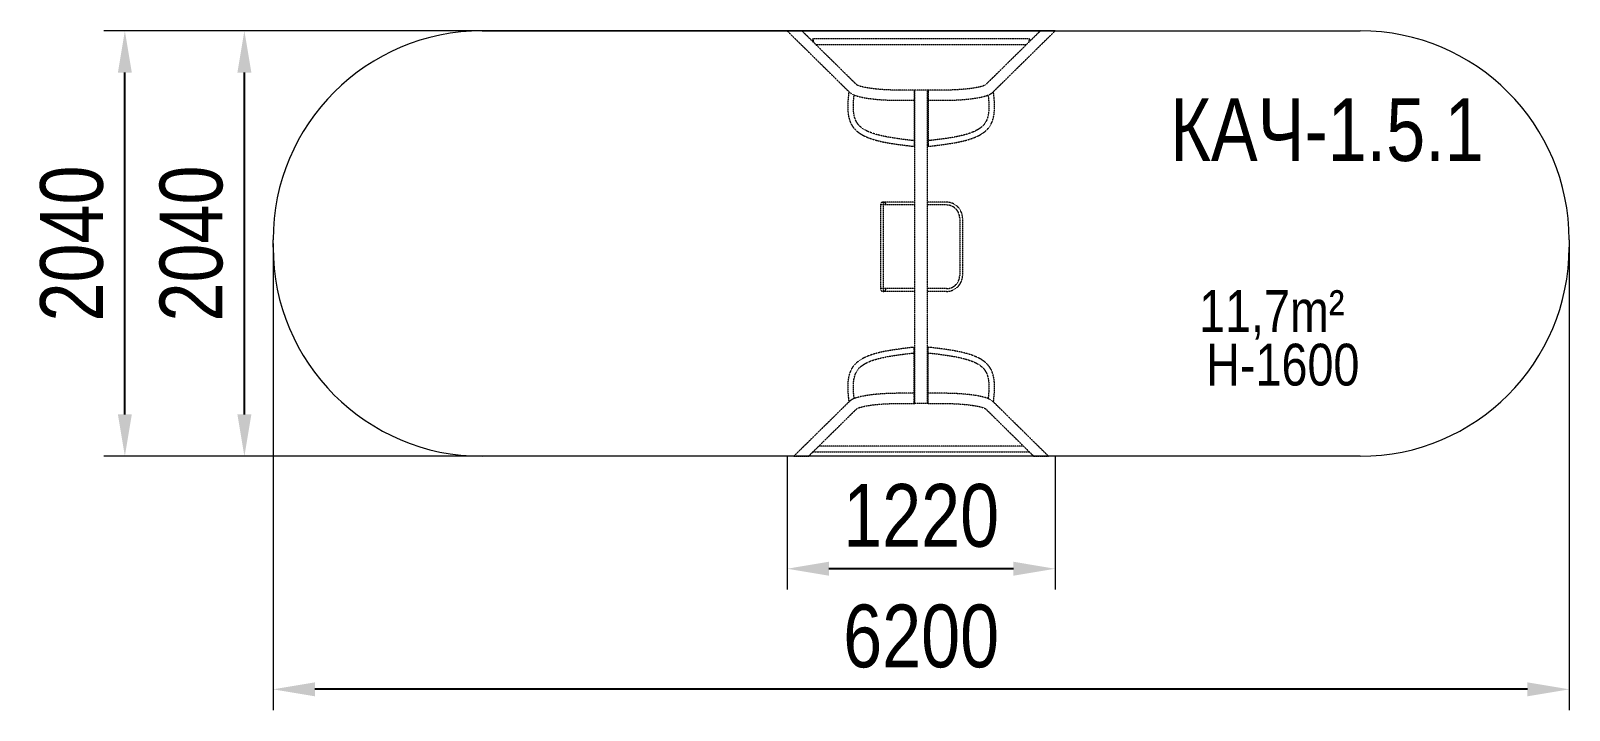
# Model space of a CAD drawing. Header units: millimetres. Extents: x -4178 to 3181, y -2192 to 1058.
import ezdxf

# ---------------------------------------------------------------- set-up
doc = ezdxf.new("R2010")
doc.units = ezdxf.units.MM
doc.linetypes.add('HIDDEN', pattern=[1.905, 1.27, -0.635])
for name, color, linetype in [('DIKOM_АРТИКУЛ', 7, 'Continuous'), ('DIKOM_ЗОНА', 80, 'Continuous'), ('DIKOM_ОБЪЕКТ', 7, 'Continuous'), ('DIKOM_РАЗМЕР_ЗОНА', 7, 'Continuous'), ('DIKOM_РАЗМЕР_ОБЪЕКТА', 7, 'Continuous')]:
    doc.layers.add(name, color=color, linetype=linetype)
doc.styles.add('style1', font='arialbd.ttf', dxfattribs={"width": 0.8})
doc.dimstyles.new('1-50', dxfattribs={"dimtxt": 300, "dimasz": 200, "dimexe": 100, "dimexo": 0, "dimgap": 100, "dimtad": 1, "dimtxsty": 'style1', "dimcen": 200, "dimclrd": 7, "dimclre": 7, "dimclrt": 7, "dimadec": 1, "dimazin": 2, "dimtfac": 1, "dimtmove": 0, "dimatfit": 2, "dimfxl": 0, "dimlwd": 25, "dimlwe": 18, "dimarcsym": 0})

# ---------------------------------------------------------------- blocks, each defined once
blk = doc.blocks.new('*D8')
at = {"layer": 'DIKOM_РАЗМЕР_ЗОНА', "color": 7, "lineweight": 18, "transparency": 16777216}
for p, q in [((-2018.7, 1058.4), (-3827.6, 1058.4)), ((-2018.7, -976.8), (-3827.6, -976.8))]:
    blk.add_line(p, q, dxfattribs=at)
at = {"layer": 'DIKOM_РАЗМЕР_ЗОНА', "color": 7, "lineweight": 25, "transparency": 16777216}
blk.add_line((-3727.6, -776.8), (-3727.6, 858.4), dxfattribs=at)
at = {"layer": 'DIKOM_РАЗМЕР_ЗОНА', "color": 7, "transparency": 16777216}
for points in [[(-3760.9, 858.4), (-3694.3, 858.4), (-3727.6, 1058.4)], [(-3760.9, -776.8), (-3694.3, -776.8), (-3727.6, -976.8)]]:
    blk.add_solid(points, dxfattribs=at)
at = {"layer": 'DIKOM_РАЗМЕР_ЗОНА', "color": 7, "transparency": 16777216, "insert": (-3980.8, 40.8), "char_height": 300, "attachment_point": 5, "rotation": 90, "style": 'style1'}
blk.add_mtext('{\\fArial|b0|i0|c204|p34;2040}', dxfattribs=at)
blk = doc.blocks.new('*D9')
at = {"layer": 'DIKOM_РАЗМЕР_ЗОНА', "color": 7, "lineweight": 18, "transparency": 16777216}
for p, q in [((-3018.7, 40.8), (-3018.7, -2191.6)), ((3181.3, 23.2), (3181.3, -2191.6))]:
    blk.add_line(p, q, dxfattribs=at)
at = {"layer": 'DIKOM_РАЗМЕР_ЗОНА', "color": 7, "lineweight": 25, "transparency": 16777216}
blk.add_line((2981.3, -2091.6), (-2818.7, -2091.6), dxfattribs=at)
at = {"layer": 'DIKOM_РАЗМЕР_ЗОНА', "color": 7, "transparency": 16777216}
for points in [[(-2818.7, -2058.2), (-2818.7, -2124.9), (-3018.7, -2091.6)], [(2981.3, -2058.2), (2981.3, -2124.9), (3181.3, -2091.6)]]:
    blk.add_solid(points, dxfattribs=at)
at = {"layer": 'DIKOM_РАЗМЕР_ЗОНА', "color": 7, "transparency": 16777216, "insert": (81.3, -1838.4), "char_height": 300, "attachment_point": 5, "style": 'style1'}
blk.add_mtext('{\\fArial|b0|i0|c204|p34;6200}', dxfattribs=at)
blk = doc.blocks.new('*D10')
at = {"layer": 'DIKOM_РАЗМЕР_ОБЪЕКТА', "color": 7, "linetype": 'Continuous', "lineweight": 18, "transparency": 16777216}
for p, q in [((722.7, 1058.4), (-3255.9, 1058.4)), ((690.7, -976.8), (-3255.9, -976.8))]:
    blk.add_line(p, q, dxfattribs=at)
at = {"layer": 'DIKOM_РАЗМЕР_ОБЪЕКТА', "color": 7, "linetype": 'Continuous', "lineweight": 25, "transparency": 16777216}
blk.add_line((-3155.9, -776.8), (-3155.9, 858.4), dxfattribs=at)
at = {"layer": 'DIKOM_РАЗМЕР_ОБЪЕКТА', "color": 7, "linetype": 'Continuous', "transparency": 16777216}
for points in [[(-3189.2, 858.4), (-3122.5, 858.4), (-3155.9, 1058.4)], [(-3189.2, -776.8), (-3122.5, -776.8), (-3155.9, -976.8)]]:
    blk.add_solid(points, dxfattribs=at)
at = {"layer": 'DIKOM_РАЗМЕР_ОБЪЕКТА', "color": 7, "linetype": 'Continuous', "lineweight": 40, "transparency": 16777216, "insert": (-3409, 40.8), "char_height": 300, "attachment_point": 5, "rotation": 90, "style": 'style1'}
blk.add_mtext('{\\fArial|b0|i0|c204|p34;2040}', dxfattribs=at)
blk = doc.blocks.new('*D11')
at = {"layer": 'DIKOM_РАЗМЕР_ОБЪЕКТА', "color": 7, "lineweight": 18, "transparency": 16777216}
for p, q in [((-560.1, -976.8), (-560.1, -1614.8)), ((722.7, -976.8), (722.7, -1614.8))]:
    blk.add_line(p, q, dxfattribs=at)
at = {"layer": 'DIKOM_РАЗМЕР_ОБЪЕКТА', "color": 7, "lineweight": 25, "transparency": 16777216}
blk.add_line((522.7, -1514.8), (-360.1, -1514.8), dxfattribs=at)
at = {"layer": 'DIKOM_РАЗМЕР_ОБЪЕКТА', "color": 7, "transparency": 16777216}
for points in [[(-360.1, -1481.4), (-360.1, -1548.1), (-560.1, -1514.8)], [(522.7, -1481.4), (522.7, -1548.1), (722.7, -1514.8)]]:
    blk.add_solid(points, dxfattribs=at)
at = {"layer": 'DIKOM_РАЗМЕР_ОБЪЕКТА', "color": 7, "transparency": 16777216, "insert": (81.3, -1261.6), "char_height": 300, "attachment_point": 5, "style": 'style1'}
blk.add_mtext('{\\fArial|b0|i0|c204|p34;1220}', dxfattribs=at)

msp = doc.modelspace()

# ---------------------------------------------------------------- linework, layer by layer
at = {"layer": 'DIKOM_ЗОНА', "color": 3, "lineweight": 15}
for p, q in [((-2018.685, 1058.422), (2181.315, 1058.422)), ((-3018.685, 23.238), (-3018.685, 58.422)), ((3181.315, 58.422), (3181.315, 23.238)), ((2181.315, -976.762), (-2018.685, -976.762))]:
    msp.add_line(p, q, dxfattribs=at)
for centre, start, end in [((-2018.685, 58.422), 90, 180), ((2181.315, 58.422), 0, 90), ((-2018.685, 23.238), 180, 270), ((2181.315, 23.238), 270, 0)]:
    msp.add_arc(centre, 1000, start, end, dxfattribs=at)
at = {"layer": 'DIKOM_ОБЪЕКТ', "color": 7, "linetype": 'HIDDEN', "lineweight": 15}
for p, q in [((-560.118, 1058.422), (-261.688, 764.526)), ((-560.118, 1058.422), (-489.349, 1058.422)), ((-226.875, 799.936), (-489.349, 1058.422)), ((651.979, 1058.422), (389.506, 799.936)), ((424.318, 764.526), (722.748, 1058.422)), ((651.979, 1058.422), (722.748, 1058.422)), ((-438.684, 1009.76), (-438.684, 1008.775)), ((599.42, 1020.502), (-436.79, 1020.502)), ((-436.392, 1020.305), (-436.216, 1020.131)), ((-433.924, 1005.071), (-433.924, 1004.086)), ((-423.267, 993.344), (585.897, 993.344)), ((596.554, 1005.071), (596.554, 1004.086)), ((598.846, 1020.131), (599.022, 1020.305)), ((601.315, 1009.76), (601.315, 1008.775)), ((47.315, 774.405), (-23.685, 774.405)), ((-23.685, 774.405), (-23.685, 774.071)), ((47.315, 775.071), (47.315, 765.071)), ((47.315, 775.071), (51.315, 775.071)), ((47.315, 765.071), (51.315, 765.071)), ((47.315, 765.071), (47.315, 515.071)), ((111.315, 775.071), (51.315, 775.071)), ((51.315, -724.929), (51.315, 775.071)), ((111.315, -724.929), (111.315, 775.071)), ((115.315, 775.071), (111.315, 775.071)), ((115.315, 765.071), (111.315, 765.071)), ((115.315, 775.071), (115.315, 765.071)), ((186.315, 774.405), (115.315, 774.405)), ((115.315, 765.071), (115.315, 515.071)), ((186.315, 774.405), (186.315, 774.071)), ((-23.685, 725.772), (47.315, 725.772)), ((115.315, 725.772), (186.315, 725.772)), ((47.315, 533.571), (38.108, 533.571)), ((124.522, 533.571), (115.315, 533.571)), ((36.522, 506.571), (47.315, 506.571)), ((47.315, 515.071), (51.315, 515.071)), ((47.315, 515.071), (47.315, 505.071)), ((47.315, 505.071), (51.315, 505.071)), ((115.315, 515.071), (111.315, 515.071)), ((115.315, 505.071), (111.315, 505.071)), ((115.315, 515.071), (115.315, 505.071)), ((115.315, 506.571), (126.108, 506.571)), ((51.315, 225.071), (-113.766, 225.071)), ((-113.766, 225.071), (-113.766, -174.929)), ((51.315, 238.571), (-100.266, 238.571)), ((-100.266, 238.571), (-100.266, -188.429)), ((202.266, 238.571), (111.315, 238.571)), ((202.266, 225.071), (111.315, 225.071)), ((265.766, 161.571), (265.766, -111.429)), ((279.266, 161.571), (279.266, -111.429)), ((51.315, -174.929), (-113.766, -174.929)), ((51.315, -188.429), (-100.266, -188.429)), ((202.266, -174.929), (111.315, -174.929)), ((202.266, -188.429), (111.315, -188.429)), ((47.315, -456.429), (36.522, -456.429)), ((38.108, -483.429), (47.315, -483.429)), ((47.315, -454.929), (51.315, -454.929)), ((47.315, -464.929), (47.315, -454.929)), ((47.315, -464.929), (51.315, -464.929)), ((47.315, -714.929), (47.315, -464.929)), ((115.315, -454.929), (111.315, -454.929)), ((115.315, -464.929), (111.315, -464.929)), ((115.315, -464.929), (115.315, -454.929)), ((126.108, -456.429), (115.315, -456.429)), ((115.315, -714.929), (115.315, -464.929)), ((115.315, -483.429), (124.522, -483.429)), ((-261.688, -714.384), (-528.114, -976.762)), ((47.315, -675.629), (-23.685, -675.629)), ((-23.685, -724.263), (47.315, -724.263)), ((47.315, -714.929), (51.315, -714.929)), ((47.315, -724.929), (47.315, -714.929)), ((47.315, -724.929), (51.315, -724.929)), ((111.315, -724.929), (51.315, -724.929)), ((115.315, -714.929), (111.315, -714.929)), ((115.315, -724.929), (111.315, -724.929)), ((186.315, -675.629), (115.315, -675.629)), ((115.315, -724.929), (115.315, -714.929)), ((115.315, -724.263), (186.315, -724.263)), ((186.315, -724.263), (186.315, -723.929)), ((690.744, -976.762), (424.318, -714.384)), ((-457.345, -976.762), (-226.875, -749.794)), ((389.506, -749.794), (619.975, -976.762)), ((-435.552, -955.3), (598.182, -955.3)), ((570.605, -928.142), (-407.974, -928.142)), ((-528.114, -976.762), (-457.345, -976.762)), ((619.975, -976.762), (690.744, -976.762))]:
    msp.add_line(p, q, dxfattribs=at)
at = {"layer": 'DIKOM_ОБЪЕКТ', "color": 7, "linetype": 'HIDDEN', "lineweight": 15, "flags": 128}
for points in [[(-264.562, 767.356), (-265.671, 757.809), (-267.179, 743.256), (-268.348, 729.745), (-269.161, 717.289), (-269.621, 705.912), (-269.761, 695.634), (-269.636, 686.641), (-269.312, 678.727), (-268.847, 671.936), (-268.31, 666.285), (-267.967, 663.317), (-267.642, 660.8), (-267.351, 658.731), (-267.026, 656.6), (-266.534, 653.643), (-265.902, 650.233), (-265.049, 646.141), (-263.953, 641.52), (-262.708, 636.901), (-261.322, 632.34), (-259.795, 627.846), (-258.125, 623.429), (-254.696, 615.568), (-250.809, 608.091), (-246.488, 601.069), (-239.934, 592.291), (-232.752, 584.445), (-225.264, 577.562), (-217.831, 571.673), (-210.635, 566.666), (-205.12, 563.211), (-199.909, 560.206), (-195.056, 557.603), (-190.168, 555.151), (-184.353, 552.426), (-177.56, 549.473), (-169.77, 546.354), (-160.167, 542.853), (-150.603, 539.687), (-141.361, 536.883), (-132.461, 534.388), (-123.908, 532.164), (-118.027, 530.725), (-112.328, 529.397), (-106.794, 528.164), (-100.767, 526.883), (-93.91, 525.496), (-86.361, 524.049), (-77.998, 522.532), (-68.811, 520.958), (-58.794, 519.334), (-45.777, 517.339), (-31.578, 515.29), (-16.214, 513.194), (0.283, 511.051), (17.866, 508.852), (36.469, 506.574)], [(-261.688, 764.526), (-259.997, 762.95), (-257.402, 760.822), (-254.469, 758.738), (-251.065, 756.635), (-247.145, 754.529), (-242.769, 752.474), (-238.114, 750.547), (-233.289, 748.769), (-228.31, 747.117), (-223.17, 745.57), (-217.857, 744.11), (-212.361, 742.725), (-206.677, 741.407), (-200.802, 740.15), (-194.734, 738.95), (-188.475, 737.804), (-182.027, 736.71), (-175.396, 735.668), (-168.584, 734.677), (-161.599, 733.736), (-154.447, 732.846), (-147.135, 732.007), (-139.671, 731.219), (-132.064, 730.482), (-124.321, 729.797), (-116.451, 729.164), (-108.466, 728.584), (-100.372, 728.058), (-92.182, 727.585), (-83.905, 727.166), (-75.551, 726.801), (-67.131, 726.491), (-58.656, 726.236), (-50.136, 726.037), (-41.583, 725.893), (-33.006, 725.804), (-24.87, 725.772), (-23.685, 725.772)], [(38.161, 533.568), (24.043, 535.293), (11.006, 536.904), (-1.058, 538.428), (-12.234, 539.883), (-22.588, 541.279), (-34.986, 543.028), (-46.136, 544.686), (-56.082, 546.243), (-63.954, 547.534), (-70.915, 548.726), (-77.774, 549.953), (-84.788, 551.268), (-91.948, 552.681), (-99.246, 554.202), (-113.516, 557.447), (-128.151, 561.214), (-142.554, 565.453), (-156.073, 570.042), (-161.731, 572.183), (-167.209, 574.402), (-172.505, 576.702), (-177.33, 578.944), (-180.442, 580.474), (-182.97, 581.77), (-184.93, 582.811), (-186.647, 583.749), (-189.12, 585.148), (-192.331, 587.054), (-196.222, 589.517), (-200.717, 592.604), (-205.654, 596.355), (-211.329, 601.26), (-216.193, 606.14), (-220.305, 610.941), (-223.731, 615.606), (-226.865, 620.58), (-229.477, 625.397), (-231.998, 630.817), (-234.4, 636.946), (-235.814, 641.175), (-237.134, 645.699), (-238.318, 650.419), (-239.217, 654.591), (-239.864, 658.042), (-240.281, 660.529), (-240.566, 662.384), (-240.781, 663.882), (-241.024, 665.702), (-241.29, 667.876), (-241.567, 670.409), (-241.843, 673.305), (-242.198, 677.887), (-242.492, 683.172), (-242.692, 689.128), (-242.767, 695.743), (-242.634, 705.328), (-242.193, 716.044), (-241.412, 727.893), (-240.283, 740.871), (-239.23, 751.009)], [(-23.685, 774.405), (-28.015, 774.413), (-36.24, 774.468), (-44.447, 774.577), (-52.622, 774.74), (-60.752, 774.956), (-68.825, 775.225), (-76.829, 775.547), (-84.751, 775.92), (-92.579, 776.345), (-100.3, 776.82), (-107.902, 777.344), (-115.373, 777.917), (-122.701, 778.537), (-129.875, 779.202), (-136.881, 779.913), (-143.71, 780.666), (-150.348, 781.46), (-156.785, 782.294), (-163.008, 783.165), (-169.008, 784.07), (-174.773, 785.008), (-180.291, 785.975), (-185.551, 786.967), (-190.543, 787.981), (-195.255, 789.013), (-199.676, 790.058), (-203.796, 791.109), (-207.603, 792.159), (-211.088, 793.202), (-214.24, 794.226), (-217.05, 795.222), (-219.51, 796.174), (-221.614, 797.069), (-223.359, 797.886), (-224.746, 798.606), (-225.781, 799.204), (-226.477, 799.654), (-226.856, 799.931), (-226.934, 799.994)], [(401.862, 750.993), (402.913, 740.871), (404.042, 727.893), (404.824, 716.044), (405.264, 705.328), (405.397, 695.743), (405.279, 687.439), (404.971, 680.202), (404.541, 674.086), (404.058, 669.098), (403.758, 666.529), (403.481, 664.391), (403.239, 662.678), (402.945, 660.744), (402.494, 658.042), (401.915, 654.935), (401.133, 651.23), (400.105, 646.985), (398.936, 642.786), (397.683, 638.832), (396.36, 635.121), (394.981, 631.648), (392.351, 625.884), (389.628, 620.808), (386.361, 615.606), (382.935, 610.941), (378.824, 606.14), (373.959, 601.26), (368.284, 596.355), (363.347, 592.604), (358.852, 589.517), (354.961, 587.054), (351.75, 585.148), (349.277, 583.749), (346.755, 582.379), (343.371, 580.625), (338.77, 578.377), (333.025, 575.766), (326.909, 573.196), (320.56, 570.728), (313.979, 568.36), (307.171, 566.086), (296.023, 562.69), (284.471, 559.53), (273.055, 556.711), (261.876, 554.202), (253.922, 552.548), (246.131, 551.022), (238.518, 549.61), (231.091, 548.3), (223.125, 546.96), (214.017, 545.498), (203.777, 543.933), (194.921, 542.64), (185.327, 541.294), (174.958, 539.895), (163.764, 538.438), (151.679, 536.911), (138.616, 535.296), (124.469, 533.568)], [(126.161, 506.574), (143.784, 508.731), (160.254, 510.785), (175.513, 512.753), (189.522, 514.639), (202.255, 516.437), (213.701, 518.136), (223.857, 519.72), (230.935, 520.873), (237.241, 521.941), (243.36, 523.018), (249.583, 524.159), (255.907, 525.371), (262.332, 526.663), (268.857, 528.041), (283.74, 531.471), (299.094, 535.487), (314.282, 540.02), (328.73, 544.974), (333.627, 546.828), (338.422, 548.741), (343.113, 550.715), (347.69, 552.747), (351.796, 554.667), (355.187, 556.329), (357.956, 557.743), (360.112, 558.882), (361.911, 559.859), (364.249, 561.166), (367.264, 562.921), (370.933, 565.169), (375.222, 567.969), (380.09, 571.4), (385.448, 575.534), (391.414, 580.662), (396.626, 585.704), (401.11, 590.579), (404.91, 595.215), (408.133, 599.619), (410.782, 603.636), (412.994, 607.312), (415.248, 611.412), (417.584, 616.114), (419.439, 620.241), (421.275, 624.755), (423.06, 629.657), (424.712, 634.773), (426.057, 639.497), (427.386, 644.843), (428.373, 649.429), (429.096, 653.261), (429.688, 656.798), (430.2, 660.266), (430.551, 662.942), (430.869, 665.637), (431.214, 668.982), (431.573, 673.142), (431.907, 678.116), (432.191, 684.28), (432.361, 691.352), (432.372, 699.325), (432.181, 708.192), (431.753, 717.943), (431.065, 728.566), (429.909, 742.182), (428.394, 756.967), (427.191, 767.355)], [(389.578, 800.005), (389.475, 799.922), (389.124, 799.666), (388.502, 799.26), (387.588, 798.723), (386.364, 798.073), (384.815, 797.327), (382.931, 796.501), (380.709, 795.61), (378.147, 794.668), (375.246, 793.688), (372.012, 792.681), (368.451, 791.657), (364.572, 790.626), (360.383, 789.594), (355.895, 788.568), (351.118, 787.555), (346.062, 786.558), (340.739, 785.584), (335.16, 784.635), (329.336, 783.715), (323.278, 782.827), (316.997, 781.973), (310.506, 781.157), (303.816, 780.38), (296.938, 779.645), (289.884, 778.952), (282.667, 778.304), (275.297, 777.702), (267.787, 777.148), (260.15, 776.642), (252.397, 776.186), (244.54, 775.78), (236.593, 775.425), (228.568, 775.123), (220.476, 774.873), (212.331, 774.676), (204.146, 774.532), (195.933, 774.442), (188.137, 774.407), (186.315, 774.405)], [(186.315, 725.772), (190.836, 725.779), (199.419, 725.836), (207.986, 725.949), (216.524, 726.118), (225.023, 726.342), (233.471, 726.621), (241.859, 726.954), (250.175, 727.343), (258.409, 727.785), (266.55, 728.281), (274.589, 728.831), (282.515, 729.433), (290.318, 730.087), (297.99, 730.793), (305.521, 731.551), (312.903, 732.359), (320.127, 733.217), (327.185, 734.125), (334.07, 735.083), (340.775, 736.09), (347.294, 737.147), (353.622, 738.254), (359.754, 739.412), (365.687, 740.621), (371.418, 741.884), (376.947, 743.205), (382.275, 744.587), (387.405, 746.037), (392.344, 747.566), (397.102, 749.187), (401.694, 750.922), (406.136, 752.801), (410.446, 754.869), (414.618, 757.177), (418.025, 759.365), (420.956, 761.545), (423.459, 763.704), (424.318, 764.526)], [(36.469, -456.432), (18.846, -458.588), (2.376, -460.643), (-12.883, -462.611), (-26.892, -464.496), (-39.625, -466.294), (-51.071, -467.994), (-61.227, -469.578), (-68.305, -470.731), (-74.611, -471.799), (-80.73, -472.876), (-86.952, -474.017), (-93.277, -475.229), (-99.702, -476.52), (-106.226, -477.899), (-121.109, -481.328), (-136.464, -485.345), (-151.651, -489.878), (-166.1, -494.832), (-170.997, -496.686), (-175.792, -498.599), (-180.483, -500.573), (-185.06, -502.605), (-189.165, -504.525), (-192.557, -506.187), (-195.325, -507.601), (-197.482, -508.739), (-199.281, -509.716), (-201.619, -511.024), (-204.634, -512.779), (-208.303, -515.026), (-212.592, -517.827), (-217.46, -521.258), (-222.817, -525.392), (-228.783, -530.52), (-233.995, -535.562), (-238.48, -540.437), (-242.28, -545.073), (-245.503, -549.477), (-248.152, -553.494), (-250.364, -557.17), (-252.618, -561.27), (-254.954, -565.971), (-256.808, -570.099), (-258.645, -574.613), (-260.43, -579.514), (-262.081, -584.63), (-263.427, -589.354), (-264.755, -594.7), (-265.743, -599.287), (-266.466, -603.119), (-267.057, -606.655), (-267.569, -610.123), (-267.921, -612.8), (-268.238, -615.495), (-268.584, -618.84), (-268.943, -623), (-269.277, -627.974), (-269.561, -634.137), (-269.73, -641.209), (-269.742, -649.182), (-269.551, -658.049), (-269.123, -667.801), (-268.434, -678.424), (-267.279, -692.039), (-265.763, -706.825), (-264.561, -717.213)], [(-239.232, -700.851), (-240.283, -690.728), (-241.412, -677.751), (-242.193, -665.901), (-242.634, -655.186), (-242.767, -645.601), (-242.648, -637.296), (-242.341, -630.059), (-241.911, -623.943), (-241.428, -618.955), (-241.128, -616.387), (-240.851, -614.249), (-240.609, -612.536), (-240.315, -610.601), (-239.864, -607.899), (-239.285, -604.793), (-238.503, -601.087), (-237.475, -596.842), (-236.306, -592.644), (-235.053, -588.69), (-233.73, -584.979), (-232.35, -581.506), (-229.72, -575.742), (-226.997, -570.666), (-223.731, -565.464), (-220.305, -560.799), (-216.193, -555.997), (-211.329, -551.117), (-205.654, -546.212), (-200.717, -542.462), (-196.222, -539.375), (-192.331, -536.911), (-189.12, -535.005), (-186.647, -533.607), (-184.124, -532.237), (-180.741, -530.483), (-176.139, -528.235), (-170.395, -525.624), (-164.279, -523.054), (-157.93, -520.586), (-151.349, -518.217), (-144.541, -515.943), (-133.393, -512.548), (-121.841, -509.387), (-110.424, -506.568), (-99.246, -504.06), (-91.292, -502.406), (-83.501, -500.88), (-75.888, -499.467), (-68.46, -498.157), (-60.495, -496.817), (-51.387, -495.356), (-41.147, -493.791), (-32.291, -492.498), (-22.697, -491.152), (-12.328, -489.753), (-1.134, -488.295), (10.951, -486.768), (24.014, -485.154), (38.161, -483.426)], [(124.469, -483.426), (138.587, -485.15), (151.624, -486.762), (163.688, -488.286), (174.864, -489.74), (185.218, -491.137), (197.616, -492.886), (208.766, -494.544), (218.712, -496.101), (226.584, -497.392), (233.546, -498.584), (240.404, -499.81), (247.418, -501.126), (254.579, -502.539), (261.876, -504.06), (276.147, -507.305), (290.781, -511.072), (305.184, -515.31), (318.703, -519.899), (324.361, -522.04), (329.839, -524.26), (335.135, -526.56), (339.96, -528.802), (343.072, -530.332), (345.6, -531.628), (347.561, -532.668), (349.277, -533.607), (351.75, -535.005), (354.961, -536.911), (358.852, -539.375), (363.347, -542.462), (368.284, -546.212), (373.959, -551.117), (378.824, -555.997), (382.935, -560.799), (386.361, -565.464), (389.495, -570.437), (392.107, -575.255), (394.629, -580.674), (397.03, -586.804), (398.444, -591.033), (399.764, -595.557), (400.948, -600.276), (401.847, -604.449), (402.494, -607.899), (402.911, -610.387), (403.196, -612.242), (403.411, -613.74), (403.654, -615.56), (403.92, -617.734), (404.197, -620.267), (404.473, -623.162), (404.828, -627.744), (405.122, -633.029), (405.322, -638.986), (405.397, -645.601), (405.264, -655.186), (404.824, -665.901), (404.042, -677.751), (402.913, -690.728), (401.86, -700.867)], [(427.192, -717.214), (428.302, -707.666), (429.809, -693.113), (430.978, -679.602), (431.791, -667.146), (432.251, -655.77), (432.391, -645.492), (432.266, -636.498), (431.942, -628.585), (431.477, -621.794), (430.94, -616.143), (430.598, -613.175), (430.273, -610.657), (429.981, -608.589), (429.657, -606.458), (429.164, -603.5), (428.532, -600.091), (427.679, -595.999), (426.583, -591.377), (425.338, -586.759), (423.953, -582.198), (422.425, -577.703), (420.756, -573.287), (417.326, -565.426), (413.439, -557.949), (409.119, -550.927), (402.564, -542.149), (395.382, -534.303), (387.894, -527.419), (380.461, -521.53), (373.265, -516.524), (367.75, -513.069), (362.54, -510.063), (357.686, -507.461), (352.798, -505.009), (346.983, -502.284), (340.19, -499.331), (332.4, -496.212), (322.797, -492.711), (313.234, -489.545), (303.991, -486.741), (295.091, -484.246), (286.538, -482.022), (280.658, -480.583), (274.958, -479.254), (269.424, -478.022), (263.397, -476.741), (256.541, -475.354), (248.992, -473.906), (240.628, -472.389), (231.441, -470.815), (221.424, -469.191), (208.407, -467.197), (194.208, -465.148), (178.844, -463.052), (162.348, -460.909), (144.765, -458.709), (126.161, -456.432)], [(-23.685, -675.629), (-28.206, -675.637), (-36.789, -675.694), (-45.356, -675.807), (-53.894, -675.975), (-62.393, -676.199), (-70.841, -676.478), (-79.229, -676.812), (-87.545, -677.2), (-95.779, -677.643), (-103.92, -678.139), (-111.958, -678.688), (-119.884, -679.29), (-127.688, -679.945), (-135.36, -680.651), (-142.891, -681.408), (-150.273, -682.216), (-157.496, -683.075), (-164.555, -683.983), (-171.44, -684.941), (-178.145, -685.948), (-184.664, -687.005), (-190.992, -688.112), (-197.124, -689.269), (-203.057, -690.479), (-208.788, -691.742), (-214.317, -693.062), (-219.644, -694.445), (-224.775, -695.895), (-229.714, -697.424), (-234.472, -699.045), (-239.063, -700.779), (-243.506, -702.659), (-247.815, -704.727), (-251.988, -707.035), (-255.395, -709.222), (-258.326, -711.402), (-260.829, -713.561), (-261.688, -714.384)], [(-226.947, -749.863), (-226.845, -749.779), (-226.493, -749.523), (-225.872, -749.118), (-224.958, -748.581), (-223.733, -747.931), (-222.184, -747.185), (-220.301, -746.358), (-218.079, -745.467), (-215.517, -744.525), (-212.616, -743.545), (-209.382, -742.538), (-205.821, -741.515), (-201.942, -740.483), (-197.753, -739.451), (-193.265, -738.426), (-188.487, -737.412), (-183.432, -736.416), (-178.109, -735.442), (-172.53, -734.493), (-166.705, -733.572), (-160.648, -732.684), (-154.367, -731.831), (-147.876, -731.015), (-141.186, -730.238), (-134.308, -729.502), (-127.254, -728.81), (-120.036, -728.162), (-112.667, -727.56), (-105.157, -727.006), (-97.519, -726.5), (-89.766, -726.043), (-81.91, -725.638), (-73.963, -725.283), (-65.937, -724.98), (-57.846, -724.73), (-49.701, -724.533), (-41.516, -724.39), (-33.303, -724.3), (-25.507, -724.264), (-23.685, -724.263)], [(424.318, -714.384), (422.627, -712.808), (420.032, -710.68), (417.099, -708.596), (413.695, -706.493), (409.775, -704.386), (405.399, -702.331), (400.744, -700.405), (395.919, -698.626), (390.941, -696.975), (385.801, -695.428), (380.487, -693.968), (374.992, -692.583), (369.307, -691.265), (363.432, -690.008), (357.364, -688.808), (351.105, -687.661), (344.658, -686.568), (338.026, -685.526), (331.214, -684.535), (324.23, -683.594), (317.077, -682.704), (309.766, -681.865), (302.302, -681.076), (294.694, -680.34), (286.951, -679.655), (279.082, -679.022), (271.096, -678.442), (263.003, -677.915), (254.813, -677.442), (246.535, -677.023), (238.182, -676.659), (229.762, -676.349), (221.286, -676.094), (212.766, -675.894), (204.213, -675.75), (195.636, -675.662), (187.501, -675.63), (186.315, -675.629)], [(186.315, -724.263), (190.645, -724.271), (198.871, -724.326), (207.077, -724.435), (215.252, -724.598), (223.382, -724.814), (231.456, -725.083), (239.46, -725.404), (247.381, -725.778), (255.209, -726.202), (262.93, -726.677), (270.532, -727.202), (278.004, -727.774), (285.332, -728.394), (292.505, -729.06), (299.512, -729.77), (306.34, -730.524), (312.978, -731.318), (319.415, -732.152), (325.639, -733.023), (331.638, -733.928), (337.403, -734.866), (342.921, -735.832), (348.181, -736.825), (353.173, -737.839), (357.885, -738.871), (362.306, -739.915), (366.426, -740.966), (370.233, -742.017), (373.718, -743.059), (376.87, -744.084), (379.68, -745.079), (382.14, -746.032), (384.244, -746.926), (385.989, -747.744), (387.376, -748.463), (388.411, -749.061), (389.107, -749.512), (389.486, -749.788), (389.564, -749.851)]]:
    msp.add_lwpolyline(points, dxfattribs=at)
at = {"layer": 'DIKOM_ОБЪЕКТ', "color": 7, "linetype": 'HIDDEN', "lineweight": 15}
for centre, radius, start, end in [((-100.266, 225.071), 13.5, 0, 180), ((202.266, 161.571), 77, 0, 90), ((202.266, 161.571), 63.5, 0, 90), ((202.266, -111.429), 63.5, 270, 0), ((202.266, -111.429), 77, 270, 0), ((-100.266, -174.929), 13.5, 180, 0)]:
    msp.add_arc(centre, radius, start, end, dxfattribs=at)
for centre, major_axis, start_param, end_param in [((-436.392, 1007.502), (-0.41, 13), 6.10317568, 7.673972), ((-436.392, 1006.517), (-0.41, 13), 1.3907867, 1.41012886), ((-436.216, 1007.329), (-0.41, 13), 4.53237935, 6.10317568), ((-436.216, 1006.344), (-0.41, 13), 4.51303718, 4.53237935), ((598.846, 1007.329), (0.41, 13), 0.18000963, 1.75080596), ((598.846, 1006.344), (0.41, 13), 1.75080596, 1.77014812), ((599.022, 1007.502), (0.41, 13), 4.89239861, 6.46319494), ((599.022, 1006.517), (0.41, 13), 4.87305644, 4.89239861)]:
    msp.add_ellipse(centre, major_axis=major_axis, ratio=0.17348049, start_param=start_param, end_param=end_param, dxfattribs=at)

# ---------------------------------------------------------------- texts
at = {"layer": 'DIKOM_АРТИКУЛ', "insert": (1272.233, 735.455), "char_height": 300, "width": 834.48827, "attachment_point": 1, "style": 'style1'}
msp.add_mtext('{\\fArial|b0|i0|c204|p34;КАЧ-1.5.1}', dxfattribs=at)
at = {"layer": 'DIKOM_РАЗМЕР_ОБЪЕКТА', "char_height": 200, "attachment_point": 1, "style": 'style1'}
for s, insert, width in [('{\\fArial|b0|i0|c204|p34;11,7m²}', (1410.48, -182.117), 486.32454), ('{\\fArial|b0|i0|c204|p34;H-1600 }', (1444.836, -438.459), 1427.34023)]:
    msp.add_mtext(s, dxfattribs=dict(at, insert=insert, width=width))

# ---------------------------------------------------------------- dimensions: what is measured, and where the dimension line sits
at = {"layer": 'DIKOM_РАЗМЕР_ЗОНА'}
for base, p1, p2, angle, text, picture, middle in [((-3727.615, 1058.422), (-2018.685, -976.762), (-2018.685, 1058.422), 90, '{\\fArial|b0|i0|c204|p34;2040}', '*D8', (-3727.615, 40.83)), ((-3018.685, -2091.556), (3181.315, 23.238), (-3018.685, 40.83), 180, '{\\fArial|b0|i0|c204|p34;<>}', '*D9', (81.315, -2091.556))]:
    dim = msp.add_linear_dim(base=base, p1=p1, p2=p2, angle=angle, text=text, dimstyle='1-50', dxfattribs=at)
    dim.commit()
    dim.dimension.update_dxf_attribs({"geometry": picture, "text_midpoint": middle, "dimtype": 160})
at = {"layer": 'DIKOM_РАЗМЕР_ОБЪЕКТА', "color": 7, "linetype": 'Continuous', "lineweight": 40}
dim = msp.add_linear_dim(base=(-3155.877, 1058.422), p1=(690.744, -976.762), p2=(722.748, 1058.422), angle=90, text='{\\fArial|b0|i0|c204|p34;2040}', dimstyle='1-50', dxfattribs=at)
dim.commit()
dim.dimension.update_dxf_attribs({"geometry": '*D10', "text_midpoint": (-3155.877, 40.83), "dimtype": 160})
at = {"layer": 'DIKOM_РАЗМЕР_ОБЪЕКТА'}
dim = msp.add_linear_dim(base=(-560.118, -1514.771), p1=(722.748, -976.762), p2=(-560.118, -976.762), angle=180, text='{\\fArial|b0|i0|c204|p34;1220}', dimstyle='1-50', dxfattribs=at)
dim.commit()
dim.dimension.update_dxf_attribs({"geometry": '*D11', "text_midpoint": (81.315, -1514.771), "dimtype": 160})

doc.saveas('drawing.dxf')
